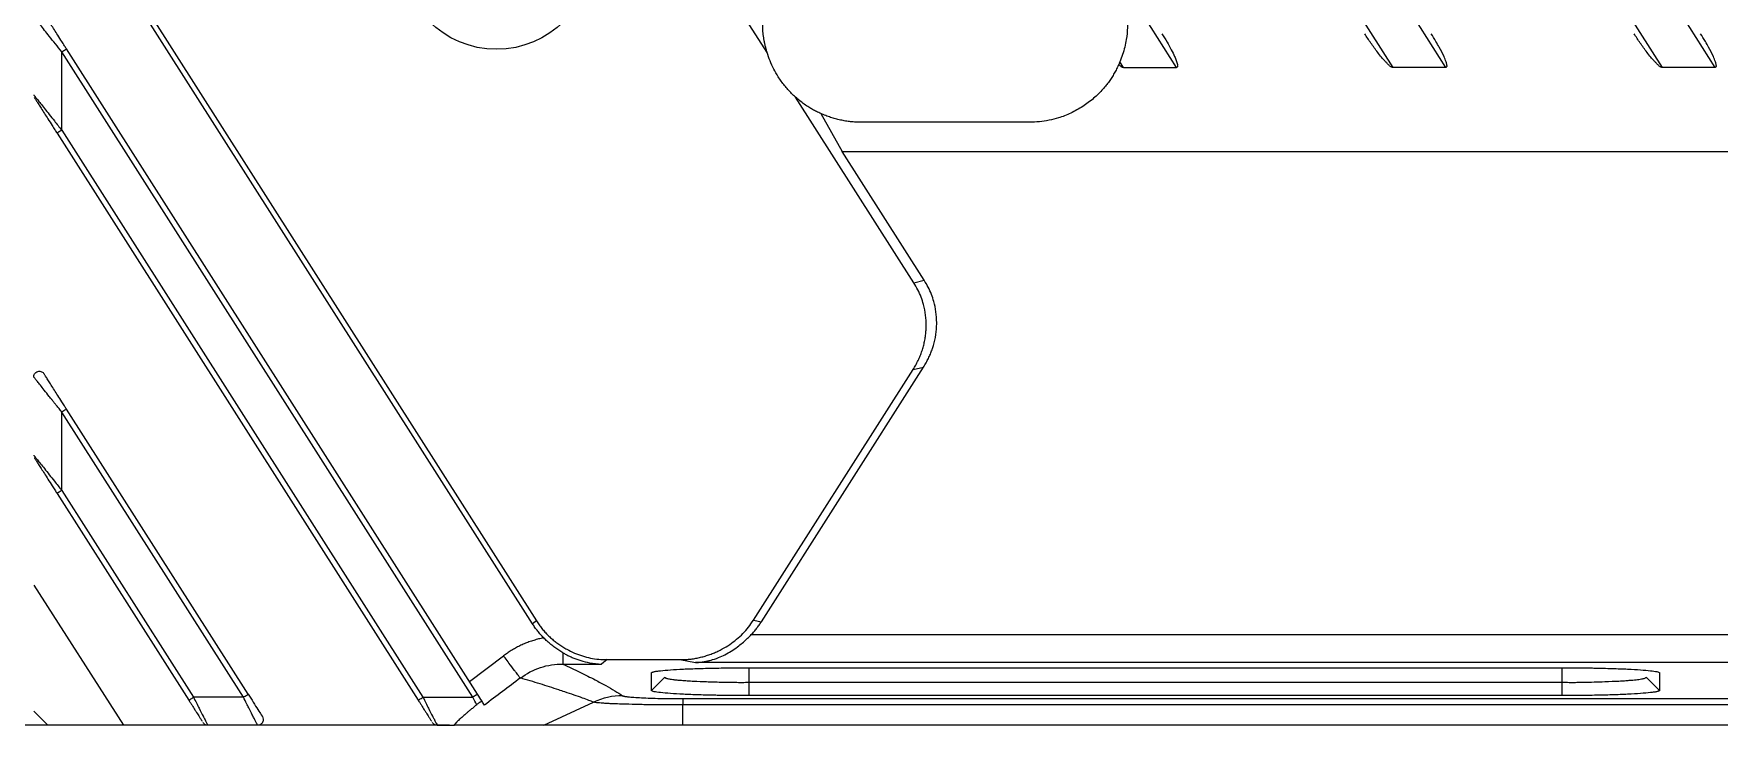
# Model space of a CAD drawing. Header units: millimetres. Extents: x 620 to 19791, y 2539 to 6969.
# Drawn here: x 17627 to 17687.1, y 3799.1 to 3823.7 of the extents above; entities that cross this region are included whole.
import ezdxf

# ---------------------------------------------------------------- set-up
doc = ezdxf.new("R2010")
doc.units = ezdxf.units.MM

# ---------------------------------------------------------------- blocks, each defined once
blk = doc.blocks.new('tgd')
at = {"color": 7, "linetype": 'Continuous', "lineweight": 25}
for p, q in [((18352.44, 4737.561), (18295.687, 4826.644)), ((18295.687, 4823.666), (18350.543, 4737.561)), ((18342.836, 4737.561), (18295.687, 4811.569)), ((18295.687, 4808.591), (18340.939, 4737.561)), ((18333.232, 4737.561), (18295.687, 4796.493)), ((18318.628, 4738.093), (18309.941, 4751.729)), ((18310.261, 4717.725), (18295.34, 4741.147)), ((18296.629, 4739.448), (18310.402, 4717.829)), ((18293.478, 4735.322), (18293.478, 4738.113)), ((18308.135, 4715.106), (18293.478, 4738.113)), ((18308.304, 4715.213), (18293.647, 4738.221)), ((18331.335, 4737.561), (18331.208, 4737.759)), ((18331.335, 4737.561), (18333.232, 4737.561)), ((18342.836, 4737.561), (18340.939, 4737.561)), ((18352.44, 4737.561), (18350.543, 4737.561)), ((18323.859, 4729.881), (18319.644, 4736.498)), ((18320.546, 4735.912), (18321.31, 4734.561)), ((18327.978, 4735.606), (18321.978, 4735.606)), ((18293.309, 4735.214), (18306.188, 4714.998)), ((18293.478, 4735.322), (18306.357, 4715.106)), ((18324.234, 4729.97), (18321.31, 4734.561)), ((18321.31, 4734.561), (18395.241, 4734.561)), ((18323.859, 4729.881), (18324.234, 4729.97)), ((18318.14, 4717.851), (18323.832, 4726.787)), ((18318.424, 4717.799), (18324.207, 4726.876)), ((18323.832, 4726.787), (18324.207, 4726.876)), ((18300.123, 4715.213), (18293.647, 4725.379)), ((18293.478, 4722.48), (18293.478, 4725.271)), ((18299.954, 4715.106), (18293.478, 4725.271)), ((18293.309, 4722.372), (18298.007, 4714.998)), ((18293.478, 4722.48), (18298.176, 4715.106)), ((18292.478, 4719.106), (18295.678, 4714.106)), ((18310.402, 4717.829), (18310.261, 4717.725)), ((18318.14, 4717.851), (18318.424, 4717.799)), ((18318.065, 4717.341), (18416.891, 4717.341)), ((18308.016, 4715.666), (18309.23, 4716.583)), ((18311.347, 4716.691), (18311.347, 4716.29)), ((18311.347, 4716.29), (18312.723, 4716.29)), ((18312.93, 4716.445), (18312.723, 4716.29)), ((18312.93, 4716.445), (18315.52, 4716.445)), ((18315.52, 4716.445), (18316.074, 4716.343)), ((18418.882, 4716.343), (18316.074, 4716.343)), ((18314.504, 4715.346), (18314.504, 4715.974)), ((18314.504, 4715.346), (18314.978, 4715.819)), ((18317.978, 4716.157), (18346.978, 4716.157)), ((18349.978, 4715.819), (18350.452, 4715.346)), ((18350.452, 4715.974), (18350.452, 4715.346)), ((18299.954, 4715.106), (18298.176, 4715.106)), ((18306.357, 4715.106), (18308.135, 4715.106)), ((18317.978, 4715.637), (18317.978, 4715.163)), ((18317.978, 4715.637), (18346.978, 4715.637)), ((18346.978, 4715.163), (18317.978, 4715.163)), ((18346.978, 4715.163), (18346.978, 4715.637)), ((18292.478, 4714.606), (18292.978, 4714.106)), ((18310.668, 4714.105), (18312.44, 4714.93)), ((18315.619, 4715.056), (18359.185, 4715.056)), ((18315.619, 4714.106), (18315.619, 4714.831)), ((18359.185, 4714.831), (18315.619, 4714.831)), ((18292.978, 4714.106), (18291.978, 4714.106)), ((18295.678, 4714.106), (18292.978, 4714.106)), ((18298.685, 4714.106), (18295.678, 4714.106)), ((18300.464, 4714.106), (18298.685, 4714.106)), ((18306.867, 4714.106), (18300.464, 4714.106)), ((18307.303, 4714.106), (18306.867, 4714.106)), ((18306.867, 4714.106), (18307.478, 4714.106)), ((18359.185, 4714.106), (18315.619, 4714.106))]:
    blk.add_line(p, q, dxfattribs=at)
at = {"color": 8, "linetype": 'Continuous', "lineweight": 25}
for p, q in [((18317.978, 4716.157), (18317.978, 4715.637)), ((18346.978, 4715.637), (18346.978, 4716.157))]:
    blk.add_line(p, q, dxfattribs=at)
at = {"color": 7, "linetype": 'Continuous', "lineweight": 25, "flags": 128}
blk.add_lwpolyline([(18306.188, 4714.998), (18306.192, 4715), (18306.201, 4715.006), (18306.217, 4715.016), (18306.238, 4715.03), (18306.263, 4715.046), (18306.292, 4715.065), (18306.324, 4715.085), (18306.357, 4715.106)], dxfattribs=at)
at = {"color": 7, "linetype": 'Continuous', "lineweight": 25}
blk.add_circle((18308.978, 4741.606), 3.4, dxfattribs=at)
for points, knots in [([(18328.122, 4742.603), (18328.178, 4742.6), (18328.288, 4742.594), (18328.453, 4742.575), (18328.617, 4742.548), (18328.779, 4742.514), (18329.024, 4742.45), (18329.346, 4742.337), (18329.729, 4742.146), (18330.086, 4741.911), (18330.513, 4741.546), (18330.958, 4741.004), (18331.261, 4740.372), (18331.411, 4739.831), (18331.474, 4739.408), (18331.485, 4738.98), (18331.448, 4738.604), (18331.384, 4738.283), (18331.309, 4738.016), (18331.242, 4737.845), (18331.208, 4737.759)], [0, 0, 0, 0, 0.024697, 0.049317, 0.073915, 0.098547, 0.123269, 0.186668, 0.250144, 0.313543, 0.377019, 0.50001, 0.623, 0.6864, 0.749876, 0.813275, 0.876751, 0.91786, 0.958857, 1, 1, 1, 1]), ([(18293.647, 4738.221), (18293.623, 4738.259), (18293.568, 4738.344), (18293.464, 4738.508), (18293.343, 4738.697), (18293.215, 4738.898), (18293.103, 4739.074), (18293.019, 4739.206), (18292.96, 4739.298), (18292.934, 4739.34), (18292.921, 4739.36)], [0, 0, 0, 0, 0.091784, 0.208092, 0.39655, 0.55551, 0.713249, 0.854262, 0.929527, 1, 1, 1, 1]), ([(18318.628, 4738.093), (18318.616, 4738.133), (18318.592, 4738.213), (18318.563, 4738.331), (18318.537, 4738.446), (18318.516, 4738.561), (18318.499, 4738.673), (18318.486, 4738.784), (18318.476, 4738.913), (18318.471, 4739.061), (18318.475, 4739.219), (18318.486, 4739.375), (18318.497, 4739.473), (18318.503, 4739.526)], [0, 0, 0, 0, 0.066871, 0.134848, 0.204113, 0.274835, 0.347175, 0.421284, 0.497299, 0.617084, 0.746878, 0.865097, 1, 1, 1, 1]), ([(18332.704, 4738.761), (18332.766, 4738.661), (18332.884, 4738.474), (18333.036, 4738.202), (18333.145, 4737.984), (18333.211, 4737.83), (18333.243, 4737.738), (18333.26, 4737.677), (18333.268, 4737.633), (18333.27, 4737.603), (18333.259, 4737.575), (18333.241, 4737.566), (18333.232, 4737.561)], [0, 0, 0, 0, 0.258977, 0.489349, 0.691586, 0.797669, 0.859903, 0.909228, 0.938185, 0.957384, 0.976972, 1, 1, 1, 1]), ([(18340.939, 4737.561), (18340.929, 4737.561), (18340.908, 4737.563), (18340.878, 4737.574), (18340.85, 4737.591), (18340.819, 4737.62), (18340.775, 4737.666), (18340.717, 4737.726), (18340.632, 4737.81), (18340.526, 4737.933), (18340.361, 4738.145), (18340.158, 4738.423), (18340.01, 4738.65), (18339.937, 4738.761)], [0, 0, 0, 0, 0.018945, 0.038329, 0.0591, 0.081785, 0.118769, 0.178836, 0.238803, 0.346775, 0.486397, 0.748249, 1, 1, 1, 1]), ([(18342.836, 4737.561), (18342.844, 4737.565), (18342.858, 4737.573), (18342.872, 4737.593), (18342.873, 4737.618), (18342.869, 4737.653), (18342.858, 4737.701), (18342.827, 4737.802), (18342.745, 4737.998), (18342.62, 4738.237), (18342.466, 4738.509), (18342.366, 4738.668), (18342.308, 4738.761)], [0, 0, 0, 0, 0.019676, 0.036058, 0.051366, 0.073864, 0.114112, 0.160554, 0.308553, 0.584137, 0.758673, 1, 1, 1, 1]), ([(18350.543, 4737.561), (18350.533, 4737.561), (18350.512, 4737.563), (18350.483, 4737.574), (18350.454, 4737.591), (18350.423, 4737.62), (18350.38, 4737.666), (18350.322, 4737.726), (18350.236, 4737.81), (18350.13, 4737.933), (18349.965, 4738.145), (18349.762, 4738.423), (18349.614, 4738.65), (18349.541, 4738.761)], [0, 0, 0, 0, 0.018945, 0.038329, 0.0591, 0.081785, 0.118769, 0.178836, 0.238803, 0.346775, 0.486398, 0.748249, 1, 1, 1, 1]), ([(18352.44, 4737.561), (18352.448, 4737.565), (18352.463, 4737.573), (18352.476, 4737.593), (18352.477, 4737.618), (18352.473, 4737.653), (18352.462, 4737.701), (18352.431, 4737.802), (18352.349, 4737.998), (18352.225, 4738.237), (18352.07, 4738.509), (18351.97, 4738.668), (18351.913, 4738.761)], [0, 0, 0, 0, 0.019676, 0.036058, 0.051366, 0.073864, 0.114112, 0.160554, 0.308553, 0.584137, 0.758673, 1, 1, 1, 1]), ([(18293.478, 4738.113), (18293.527, 4738.145), (18293.578, 4738.177), (18293.637, 4738.215), (18293.647, 4738.221), (18293.647, 4738.221)], [0, 0, 0, 0, 0.5, 0.5, 1, 1, 1, 1]), ([(18319.644, 4736.498), (18319.597, 4736.541), (18319.503, 4736.628), (18319.372, 4736.767), (18319.248, 4736.913), (18319.132, 4737.065), (18319.001, 4737.259), (18318.863, 4737.5), (18318.728, 4737.789), (18318.661, 4737.991), (18318.628, 4738.093)], [0, 0, 0, 0, 0.1002664, 0.2001041, 0.2998137, 0.3996969, 0.5000539, 0.6668727, 0.8330553, 1, 1, 1, 1]), ([(18331.169, 4737.667), (18331.144, 4737.613), (18331.093, 4737.506), (18331.009, 4737.351), (18330.919, 4737.202), (18330.823, 4737.058), (18330.72, 4736.921), (18330.546, 4736.713), (18330.276, 4736.448), (18329.887, 4736.16), (18329.465, 4735.922), (18329.059, 4735.763), (18328.681, 4735.668), (18328.334, 4735.615), (18328.098, 4735.609), (18327.978, 4735.606)], [0, 0, 0, 0, 0.044819, 0.088986, 0.132601, 0.175772, 0.218606, 0.261217, 0.37899, 0.500399, 0.621763, 0.739274, 0.824536, 0.911143, 1, 1, 1, 1]), ([(18331.208, 4737.759), (18331.201, 4737.742), (18331.188, 4737.71), (18331.175, 4737.681), (18331.169, 4737.667)], [0, 0, 0, 0, 0.549486, 1, 1, 1, 1]), ([(18331.169, 4737.667), (18331.181, 4737.655), (18331.201, 4737.636), (18331.226, 4737.613), (18331.252, 4737.59), (18331.287, 4737.567), (18331.319, 4737.563), (18331.335, 4737.561)], [0, 0, 0, 0, 0.259861, 0.403083, 0.515498, 0.776513, 1, 1, 1, 1]), ([(18292.478, 4736.577), (18292.478, 4736.577), (18292.479, 4736.576), (18292.486, 4736.567), (18292.498, 4736.552), (18292.514, 4736.532), (18292.547, 4736.491), (18292.611, 4736.41), (18292.722, 4736.271), (18292.865, 4736.091), (18293.032, 4735.882), (18293.239, 4735.62), (18293.389, 4735.432), (18293.478, 4735.322)], [0, 0, 0, 0, 0.032526, 0.065417, 0.0989, 0.133188, 0.168481, 0.267866, 0.380644, 0.50535, 0.652148, 0.794989, 1, 1, 1, 1]), ([(18292.5, 4736.486), (18292.503, 4736.481), (18292.509, 4736.47), (18292.532, 4736.434), (18292.578, 4736.362), (18292.654, 4736.243), (18292.749, 4736.094), (18292.86, 4735.919), (18292.992, 4735.713), (18293.117, 4735.516), (18293.226, 4735.345), (18293.284, 4735.254), (18293.309, 4735.214)], [0, 0, 0, 0, 0.047236, 0.101506, 0.199146, 0.303213, 0.408483, 0.538646, 0.668886, 0.82482, 0.922289, 1, 1, 1, 1]), ([(18320.546, 4735.912), (18320.495, 4735.936), (18320.398, 4735.98), (18320.254, 4736.057), (18320.109, 4736.142), (18319.959, 4736.243), (18319.802, 4736.361), (18319.696, 4736.453), (18319.644, 4736.498)], [0, 0, 0, 0, 0.182504, 0.34954, 0.501488, 0.674858, 0.840615, 1, 1, 1, 1]), ([(18321.978, 4735.606), (18321.916, 4735.607), (18321.792, 4735.608), (18321.608, 4735.623), (18321.425, 4735.647), (18321.245, 4735.681), (18321.067, 4735.724), (18320.891, 4735.777), (18320.716, 4735.839), (18320.603, 4735.888), (18320.546, 4735.912)], [0, 0, 0, 0, 0.126131, 0.251221, 0.375624, 0.499702, 0.623817, 0.748333, 0.87361, 1, 1, 1, 1]), ([(18293.478, 4735.322), (18293.438, 4735.296), (18293.392, 4735.267), (18293.326, 4735.225), (18293.309, 4735.214), (18293.309, 4735.214)], [0, 0, 0, 0, 0.5, 0.5, 1, 1, 1, 1]), ([(18323.832, 4726.787), (18323.865, 4726.84), (18323.93, 4726.946), (18324.015, 4727.11), (18324.089, 4727.276), (18324.153, 4727.446), (18324.205, 4727.618), (18324.246, 4727.793), (18324.276, 4727.971), (18324.295, 4728.151), (18324.306, 4728.404), (18324.289, 4728.727), (18324.222, 4729.074), (18324.123, 4729.374), (18324.008, 4729.634), (18323.909, 4729.798), (18323.859, 4729.881)], [0, 0, 0, 0, 0.05735, 0.113786, 0.169511, 0.224733, 0.279668, 0.334535, 0.389555, 0.444944, 0.500917, 0.622068, 0.739873, 0.824884, 0.911299, 1, 1, 1, 1]), ([(18324.207, 4726.876), (18324.238, 4726.927), (18324.3, 4727.028), (18324.381, 4727.184), (18324.451, 4727.339), (18324.511, 4727.494), (18324.585, 4727.722), (18324.653, 4728.031), (18324.675, 4728.304), (18324.677, 4728.575), (18324.658, 4728.842), (18324.588, 4729.181), (18324.491, 4729.473), (18324.379, 4729.727), (18324.283, 4729.888), (18324.234, 4729.97)], [0, 0, 0, 0, 0.055047, 0.108676, 0.1609, 0.211732, 0.261187, 0.380805, 0.50091, 0.511516, 0.63026, 0.745367, 0.828013, 0.912856, 1, 1, 1, 1]), ([(18292.478, 4726.527), (18292.478, 4726.559), (18292.486, 4726.597), (18292.532, 4726.671), (18292.572, 4726.704), (18292.667, 4726.733), (18292.719, 4726.728), (18292.799, 4726.693), (18292.827, 4726.665), (18292.845, 4726.638)], [0, 0, 0, 0, 0.25, 0.25, 0.5, 0.5, 0.75, 0.75, 1, 1, 1, 1]), ([(18293.478, 4725.271), (18293.445, 4725.312), (18293.383, 4725.391), (18293.294, 4725.502), (18293.215, 4725.601), (18293.145, 4725.688), (18293.085, 4725.764), (18292.988, 4725.887), (18292.862, 4726.045), (18292.719, 4726.224), (18292.609, 4726.362), (18292.54, 4726.45), (18292.501, 4726.498), (18292.482, 4726.523), (18292.479, 4726.526), (18292.478, 4726.527)], [0, 0, 0, 0, 0.075863, 0.144748, 0.206658, 0.261596, 0.309565, 0.350571, 0.497667, 0.622606, 0.734593, 0.833402, 0.89095, 0.946161, 1, 1, 1, 1]), ([(18293.647, 4725.379), (18293.623, 4725.417), (18293.568, 4725.503), (18293.464, 4725.666), (18293.343, 4725.855), (18293.215, 4726.056), (18293.103, 4726.232), (18293.003, 4726.389), (18292.932, 4726.501), (18292.891, 4726.565), (18292.865, 4726.606), (18292.849, 4726.631), (18292.846, 4726.636), (18292.845, 4726.638)], [0, 0, 0, 0, 0.073379, 0.166317, 0.31685, 0.443714, 0.569603, 0.682086, 0.79821, 0.857293, 0.883075, 0.958824, 1, 1, 1, 1]), ([(18293.647, 4725.379), (18293.647, 4725.379), (18293.637, 4725.373), (18293.578, 4725.335), (18293.527, 4725.303), (18293.478, 4725.271)], [0, 0, 0, 0, 0.5, 0.5, 1, 1, 1, 1]), ([(18292.478, 4723.735), (18292.478, 4723.735), (18292.479, 4723.734), (18292.486, 4723.725), (18292.498, 4723.71), (18292.514, 4723.69), (18292.547, 4723.649), (18292.611, 4723.568), (18292.722, 4723.429), (18292.865, 4723.249), (18293.032, 4723.04), (18293.239, 4722.778), (18293.389, 4722.59), (18293.478, 4722.48)], [0, 0, 0, 0, 0.032526, 0.065417, 0.0989, 0.133188, 0.168481, 0.267866, 0.380644, 0.50535, 0.652148, 0.794989, 1, 1, 1, 1]), ([(18292.499, 4723.645), (18292.502, 4723.64), (18292.509, 4723.629), (18292.532, 4723.592), (18292.578, 4723.521), (18292.653, 4723.402), (18292.748, 4723.253), (18292.859, 4723.079), (18292.991, 4722.872), (18293.116, 4722.675), (18293.226, 4722.504), (18293.284, 4722.413), (18293.309, 4722.372)], [0, 0, 0, 0, 0.048093, 0.101014, 0.198434, 0.302298, 0.407371, 0.537427, 0.66787, 0.824205, 0.922051, 1, 1, 1, 1]), ([(18293.478, 4722.48), (18293.438, 4722.454), (18293.392, 4722.425), (18293.326, 4722.383), (18293.309, 4722.372), (18293.309, 4722.372)], [0, 0, 0, 0, 0.5, 0.5, 1, 1, 1, 1]), ([(18310.663, 4717.222), (18310.626, 4717.261), (18310.551, 4717.338), (18310.448, 4717.462), (18310.35, 4717.59), (18310.291, 4717.68), (18310.261, 4717.725)], [0, 0, 0, 0, 0.250372, 0.500009, 0.749641, 1, 1, 1, 1]), ([(18310.402, 4717.829), (18310.433, 4717.782), (18310.495, 4717.689), (18310.596, 4717.556), (18310.704, 4717.429), (18310.818, 4717.31), (18310.939, 4717.197), (18311.066, 4717.091), (18311.2, 4716.991), (18311.341, 4716.899), (18311.526, 4716.791), (18311.758, 4716.678), (18312.04, 4716.573), (18312.33, 4716.499), (18312.628, 4716.453), (18312.829, 4716.448), (18312.93, 4716.445)], [0, 0, 0, 0, 0.056143, 0.111718, 0.166898, 0.221857, 0.276775, 0.33183, 0.387197, 0.443052, 0.499563, 0.600815, 0.70046, 0.799517, 0.899022, 1, 1, 1, 1]), ([(18315.52, 4716.445), (18315.579, 4716.446), (18315.697, 4716.447), (18315.873, 4716.462), (18316.046, 4716.485), (18316.216, 4716.518), (18316.384, 4716.561), (18316.55, 4716.613), (18316.713, 4716.674), (18316.874, 4716.744), (18317.071, 4716.844), (18317.298, 4716.981), (18317.544, 4717.165), (18317.767, 4717.372), (18317.969, 4717.599), (18318.083, 4717.767), (18318.14, 4717.851)], [0, 0, 0, 0, 0.057364, 0.114084, 0.170327, 0.226264, 0.282072, 0.337925, 0.394, 0.450471, 0.507507, 0.6081, 0.706617, 0.804074, 0.901518, 1, 1, 1, 1]), ([(18318.065, 4717.341), (18318.098, 4717.377), (18318.165, 4717.449), (18318.258, 4717.562), (18318.345, 4717.678), (18318.398, 4717.759), (18318.424, 4717.799)], [0, 0, 0, 0, 0.2536531, 0.5048461, 0.7536159, 1, 1, 1, 1]), ([(18310.663, 4717.222), (18310.603, 4717.209), (18310.483, 4717.184), (18310.308, 4717.134), (18310.137, 4717.077), (18309.971, 4717.012), (18309.811, 4716.939), (18309.656, 4716.859), (18309.508, 4716.773), (18309.366, 4716.682), (18309.275, 4716.616), (18309.23, 4716.583)], [0, 0, 0, 0, 0.116703, 0.232009, 0.345917, 0.458428, 0.569541, 0.679252, 0.787567, 0.894491, 1, 1, 1, 1]), ([(18311.347, 4716.691), (18311.297, 4716.721), (18311.199, 4716.78), (18311.056, 4716.879), (18310.919, 4716.987), (18310.787, 4717.101), (18310.704, 4717.182), (18310.663, 4717.222)], [0, 0, 0, 0, 0.206303, 0.410066, 0.61098, 0.808113, 1, 1, 1, 1]), ([(18316.074, 4716.343), (18316.124, 4716.345), (18316.219, 4716.35), (18316.356, 4716.369), (18316.479, 4716.391), (18316.588, 4716.417), (18316.746, 4716.462), (18316.943, 4716.534), (18317.182, 4716.649), (18317.404, 4716.781), (18317.606, 4716.924), (18317.78, 4717.067), (18317.928, 4717.203), (18318.02, 4717.296), (18318.065, 4717.341)], [0, 0, 0, 0, 0.071701, 0.136956, 0.195766, 0.248132, 0.294057, 0.425057, 0.534613, 0.647549, 0.757777, 0.843454, 0.924049, 1, 1, 1, 1]), ([(18309.83, 4715.791), (18309.828, 4715.794), (18309.822, 4715.801), (18309.805, 4715.822), (18309.78, 4715.855), (18309.742, 4715.904), (18309.691, 4715.972), (18309.594, 4716.1), (18309.456, 4716.283), (18309.315, 4716.471), (18309.248, 4716.559), (18309.23, 4716.583)], [0, 0, 0, 0, 0.056365, 0.123193, 0.200682, 0.289076, 0.388554, 0.499078, 0.770493, 0.937622, 1, 1, 1, 1]), ([(18309.831, 4715.79), (18310.047, 4715.952), (18310.29, 4716.079), (18310.805, 4716.248), (18311.076, 4716.291), (18311.347, 4716.29)], [0, 0, 0, 0, 0.5, 0.5, 1, 1, 1, 1]), ([(18311.347, 4716.691), (18311.384, 4716.67), (18311.461, 4716.627), (18311.58, 4716.567), (18311.707, 4716.511), (18311.842, 4716.459), (18312.036, 4716.394), (18312.33, 4716.32), (18312.578, 4716.301), (18312.723, 4716.29)], [0, 0, 0, 0, 0.084262, 0.173181, 0.266811, 0.365196, 0.468375, 0.691194, 1, 1, 1, 1]), ([(18311.347, 4716.29), (18311.45, 4716.242), (18311.656, 4716.146), (18311.951, 4716.003), (18312.233, 4715.862), (18312.544, 4715.702), (18312.87, 4715.526), (18313.197, 4715.339), (18313.386, 4715.218), (18313.477, 4715.161)], [0, 0, 0, 0, 0.128858, 0.255663, 0.380416, 0.503118, 0.681216, 0.846841, 1, 1, 1, 1]), ([(18309.83, 4715.792), (18309.618, 4715.632), (18309.192, 4715.311), (18308.766, 4714.988), (18308.551, 4714.825)], [0, 0, 0, 0, 0.495622, 1, 1, 1, 1]), ([(18312.44, 4714.93), (18312.385, 4714.951), (18312.257, 4715), (18312.028, 4715.083), (18311.742, 4715.184), (18311.457, 4715.281), (18311.054, 4715.415), (18310.534, 4715.583), (18310.065, 4715.722), (18309.83, 4715.792)], [0, 0, 0, 0, 0.070655, 0.165678, 0.285641, 0.417222, 0.499934, 0.748277, 1, 1, 1, 1]), ([(18314.504, 4715.974), (18314.505, 4715.978), (18314.507, 4715.984), (18314.523, 4715.994), (18314.55, 4716.004), (18314.587, 4716.014), (18314.635, 4716.024), (18314.693, 4716.034), (18314.821, 4716.051), (18315.065, 4716.076), (18315.504, 4716.104), (18316.041, 4716.127), (18316.552, 4716.141), (18316.983, 4716.149), (18317.31, 4716.153), (18317.642, 4716.156), (18317.866, 4716.156), (18317.978, 4716.157)], [0, 0, 0, 0, 0.035358, 0.070497, 0.105527, 0.140556, 0.175695, 0.211051, 0.246733, 0.374241, 0.500007, 0.625685, 0.753274, 0.815426, 0.876875, 0.938204, 1, 1, 1, 1]), ([(18314.978, 4715.819), (18314.979, 4715.816), (18314.981, 4715.809), (18314.997, 4715.798), (18315.021, 4715.787), (18315.071, 4715.772), (18315.149, 4715.755), (18315.27, 4715.737), (18315.403, 4715.723), (18315.576, 4715.709), (18315.779, 4715.693), (18316.069, 4715.676), (18316.468, 4715.662), (18316.885, 4715.647), (18317.233, 4715.639), (18317.484, 4715.637), (18317.734, 4715.636), (18317.897, 4715.637), (18317.978, 4715.637)], [0, 0, 0, 0, 0.035999, 0.072455, 0.109378, 0.146773, 0.230252, 0.280754, 0.345292, 0.409719, 0.477183, 0.548452, 0.664975, 0.785095, 0.840171, 0.896586, 0.948313, 1, 1, 1, 1]), ([(18346.978, 4716.157), (18347.042, 4716.156), (18347.17, 4716.156), (18347.361, 4716.155), (18347.551, 4716.154), (18347.739, 4716.152), (18347.925, 4716.15), (18348.109, 4716.147), (18348.446, 4716.14), (18348.915, 4716.127), (18349.451, 4716.104), (18349.89, 4716.076), (18350.157, 4716.049), (18350.311, 4716.026), (18350.392, 4716.009), (18350.443, 4715.992), (18350.449, 4715.98), (18350.452, 4715.974)], [0, 0, 0, 0, 0.035366, 0.070511, 0.105545, 0.140577, 0.175717, 0.211074, 0.246755, 0.374228, 0.499996, 0.625662, 0.753272, 0.815458, 0.876918, 0.938235, 1, 1, 1, 1]), ([(18346.978, 4715.637), (18347.021, 4715.637), (18347.144, 4715.637), (18347.337, 4715.636), (18347.543, 4715.637), (18347.804, 4715.64), (18348.127, 4715.649), (18348.564, 4715.665), (18348.926, 4715.678), (18349.201, 4715.695), (18349.414, 4715.712), (18349.586, 4715.726), (18349.72, 4715.742), (18349.833, 4715.76), (18349.923, 4715.781), (18349.971, 4715.802), (18349.976, 4715.814), (18349.978, 4715.819)], [0, 0, 0, 0, 0.027422, 0.078339, 0.122787, 0.160509, 0.248307, 0.339754, 0.470465, 0.53047, 0.58788, 0.684362, 0.731963, 0.781703, 0.877339, 0.950087, 1, 1, 1, 1]), ([(18298.007, 4714.998), (18298.007, 4714.998), (18298.023, 4715.009), (18298.089, 4715.051), (18298.136, 4715.08), (18298.176, 4715.106)], [0, 0, 0, 0, 0.5, 0.5, 1, 1, 1, 1]), ([(18299.954, 4715.106), (18299.999, 4715.134), (18300.048, 4715.165), (18300.11, 4715.205), (18300.123, 4715.213), (18300.123, 4715.213)], [0, 0, 0, 0, 0.5, 0.5, 1, 1, 1, 1]), ([(18300.464, 4714.106), (18300.464, 4714.106), (18300.463, 4714.108), (18300.458, 4714.117), (18300.45, 4714.133), (18300.439, 4714.155), (18300.419, 4714.195), (18300.38, 4714.271), (18300.317, 4714.393), (18300.239, 4714.545), (18300.157, 4714.709), (18300.059, 4714.898), (18299.993, 4715.029), (18299.954, 4715.106)], [0, 0, 0, 0, 0.04732, 0.094848, 0.142655, 0.190814, 0.239396, 0.356488, 0.482454, 0.602276, 0.736363, 0.846018, 1, 1, 1, 1]), ([(18300.123, 4715.213), (18300.247, 4715.018), (18300.373, 4714.821), (18300.518, 4714.592), (18300.56, 4714.528), (18300.617, 4714.438), (18300.633, 4714.413), (18300.633, 4714.413)], [0, 0, 0, 0, 0.5, 0.5, 0.75, 0.75, 1, 1, 1, 1]), ([(18308.304, 4715.213), (18308.304, 4715.213), (18308.286, 4715.202), (18308.223, 4715.162), (18308.18, 4715.134), (18308.135, 4715.106)], [0, 0, 0, 0, 0.5, 0.5, 1, 1, 1, 1]), ([(18313.477, 4715.161), (18313.481, 4715.158), (18313.489, 4715.154), (18313.511, 4715.147), (18313.54, 4715.14), (18313.578, 4715.133), (18313.623, 4715.127), (18313.712, 4715.116), (18313.872, 4715.102), (18314.14, 4715.086), (18314.459, 4715.073), (18314.782, 4715.064), (18315.081, 4715.059), (18315.347, 4715.056), (18315.528, 4715.056), (18315.619, 4715.056)], [0, 0, 0, 0, 0.041611, 0.082919, 0.124081, 0.165256, 0.206603, 0.24828, 0.373051, 0.497858, 0.623189, 0.748553, 0.832218, 0.915583, 1, 1, 1, 1]), ([(18317.978, 4715.163), (18317.914, 4715.164), (18317.785, 4715.164), (18317.594, 4715.165), (18317.404, 4715.166), (18317.217, 4715.168), (18317.031, 4715.17), (18316.847, 4715.173), (18316.509, 4715.18), (18316.041, 4715.193), (18315.504, 4715.216), (18315.066, 4715.244), (18314.798, 4715.271), (18314.645, 4715.294), (18314.564, 4715.311), (18314.513, 4715.328), (18314.507, 4715.34), (18314.504, 4715.346)], [0, 0, 0, 0, 0.035389, 0.07055, 0.105593, 0.140626, 0.175761, 0.211106, 0.246767, 0.374207, 0.499992, 0.625647, 0.753227, 0.81541, 0.876877, 0.938211, 1, 1, 1, 1]), ([(18350.452, 4715.346), (18350.451, 4715.342), (18350.449, 4715.336), (18350.433, 4715.326), (18350.406, 4715.316), (18350.369, 4715.306), (18350.321, 4715.296), (18350.263, 4715.286), (18350.135, 4715.269), (18349.89, 4715.244), (18349.452, 4715.216), (18348.915, 4715.193), (18348.404, 4715.179), (18347.973, 4715.171), (18347.647, 4715.167), (18347.314, 4715.164), (18347.09, 4715.164), (18346.978, 4715.163)], [0, 0, 0, 0, 0.035364, 0.070508, 0.105541, 0.140574, 0.175715, 0.211074, 0.246757, 0.37425, 0.500002, 0.625692, 0.753247, 0.815374, 0.876818, 0.938164, 1, 1, 1, 1]), ([(18298.007, 4714.998), (18298.025, 4714.97), (18298.064, 4714.91), (18298.137, 4714.794), (18298.214, 4714.673), (18298.305, 4714.531), (18298.384, 4714.407), (18298.449, 4714.305), (18298.475, 4714.264), (18298.486, 4714.247)], [0, 0, 0, 0, 0.090999, 0.198333, 0.379255, 0.495579, 0.710073, 0.872566, 1, 1, 1, 1]), ([(18306.188, 4714.998), (18306.206, 4714.97), (18306.245, 4714.91), (18306.318, 4714.794), (18306.395, 4714.673), (18306.486, 4714.531), (18306.565, 4714.407), (18306.63, 4714.305), (18306.656, 4714.264), (18306.667, 4714.247)], [0, 0, 0, 0, 0.091004, 0.19834, 0.379266, 0.495576, 0.710081, 0.872537, 1, 1, 1, 1]), ([(18308.273, 4714.836), (18308.238, 4714.808), (18308.169, 4714.751), (18308.069, 4714.669), (18307.974, 4714.59), (18307.862, 4714.495), (18307.74, 4714.389), (18307.624, 4714.284), (18307.54, 4714.202), (18307.488, 4714.146), (18307.464, 4714.112), (18307.473, 4714.108), (18307.477, 4714.106)], [0, 0, 0, 0, 0.086938, 0.171387, 0.253711, 0.334317, 0.473798, 0.602436, 0.712676, 0.815733, 0.907621, 1, 1, 1, 1]), ([(18308.416, 4714.94), (18308.408, 4714.935), (18308.391, 4714.925), (18308.358, 4714.902), (18308.318, 4714.872), (18308.288, 4714.848), (18308.273, 4714.836)], [0, 0, 0, 0, 0.212889, 0.419134, 0.707392, 1, 1, 1, 1]), ([(18308.465, 4714.961), (18308.464, 4714.962), (18308.461, 4714.963), (18308.451, 4714.96), (18308.437, 4714.953), (18308.423, 4714.944), (18308.416, 4714.94)], [0, 0, 0, 0, 0.259666, 0.507008, 0.750761, 1, 1, 1, 1]), ([(18308.551, 4714.825), (18308.537, 4714.848), (18308.508, 4714.893), (18308.479, 4714.938), (18308.465, 4714.961)], [0, 0, 0, 0, 0.507734, 1, 1, 1, 1]), ([(18315.619, 4714.831), (18315.566, 4714.831), (18315.459, 4714.831), (18315.299, 4714.831), (18315.139, 4714.832), (18314.966, 4714.834), (18314.725, 4714.835), (18314.455, 4714.837), (18314.175, 4714.841), (18313.849, 4714.849), (18313.582, 4714.858), (18313.295, 4714.866), (18313.103, 4714.873), (18312.91, 4714.881), (18312.768, 4714.891), (18312.648, 4714.9), (18312.552, 4714.91), (18312.48, 4714.92), (18312.453, 4714.927), (18312.44, 4714.93)], [0, 0, 0, 0, 0.034268, 0.068586, 0.10292, 0.137247, 0.18153, 0.261658, 0.319354, 0.377825, 0.502385, 0.535146, 0.629517, 0.687222, 0.750623, 0.812873, 0.875229, 0.937658, 1, 1, 1, 1]), ([(18298.685, 4714.106), (18298.65, 4714.106), (18298.614, 4714.116), (18298.554, 4714.151), (18298.531, 4714.175), (18298.515, 4714.201)], [0, 0, 0, 0, 0.5, 0.5, 1, 1, 1, 1]), ([(18298.522, 4714.427), (18298.525, 4714.419), (18298.559, 4714.354), (18298.601, 4714.269), (18298.651, 4714.174), (18298.68, 4714.117), (18298.684, 4714.109), (18298.685, 4714.106)], [0, 0, 0, 0, 0.036035, 0.300919, 0.545091, 0.770147, 1, 1, 1, 1]), ([(18300.633, 4714.413), (18300.648, 4714.389), (18300.661, 4714.357), (18300.666, 4714.284), (18300.658, 4714.244), (18300.62, 4714.175), (18300.591, 4714.147), (18300.527, 4714.112), (18300.493, 4714.106), (18300.464, 4714.106)], [0, 0, 0, 0, 0.25, 0.25, 0.5, 0.5, 0.75, 0.75, 1, 1, 1, 1]), ([(18306.867, 4714.106), (18306.831, 4714.106), (18306.795, 4714.116), (18306.735, 4714.151), (18306.712, 4714.175), (18306.696, 4714.201)], [0, 0, 0, 0, 0.5, 0.5, 1, 1, 1, 1]), ([(18306.703, 4714.427), (18306.707, 4714.419), (18306.74, 4714.354), (18306.782, 4714.269), (18306.833, 4714.174), (18306.862, 4714.117), (18306.865, 4714.109), (18306.867, 4714.106)], [0, 0, 0, 0, 0.036007, 0.300899, 0.545076, 0.770137, 1, 1, 1, 1]), ([(18310.668, 4714.106), (18310.546, 4714.106), (18310.275, 4714.106), (18309.742, 4714.106), (18309.068, 4714.106), (18308.383, 4714.106), (18307.853, 4714.106), (18307.591, 4714.106), (18307.478, 4714.106)], [0, 0, 0, 0, 0.113921, 0.252484, 0.503314, 0.752486, 0.893667, 1, 1, 1, 1]), ([(18315.619, 4714.106), (18315.546, 4714.106), (18315.402, 4714.106), (18315.186, 4714.106), (18314.971, 4714.106), (18314.758, 4714.106), (18314.547, 4714.106), (18314.337, 4714.106), (18314.129, 4714.106), (18313.7, 4714.106), (18313.073, 4714.106), (18312.321, 4714.106), (18311.678, 4714.106), (18311.262, 4714.106), (18311.006, 4714.106), (18310.855, 4714.106), (18310.738, 4714.106), (18310.691, 4714.106), (18310.668, 4714.106)], [0, 0, 0, 0, 0.030431, 0.060694, 0.090844, 0.12094, 0.151038, 0.181196, 0.21147, 0.241917, 0.370935, 0.500028, 0.629045, 0.758138, 0.818817, 0.879049, 0.939291, 1, 1, 1, 1])]:
    blk.add_open_spline(points, degree=3, knots=knots, dxfattribs=at)
at = {"color": 8, "linetype": 'Continuous', "lineweight": 25}
for points, knots in [([(18293.478, 4738.113), (18293.327, 4738.303), (18293.06, 4738.639), (18292.766, 4739.008), (18292.611, 4739.202), (18292.542, 4739.289), (18292.52, 4739.316), (18292.514, 4739.323)], [0, 0, 0, 0, 0.4011278, 0.7124774, 0.8410825, 0.9545551, 1, 1, 1, 1]), ([(18298.176, 4715.106), (18298.245, 4714.969), (18298.372, 4714.721), (18298.475, 4714.518), (18298.522, 4714.427)], [0, 0, 0, 0, 0.5498069, 1, 1, 1, 1]), ([(18306.357, 4715.106), (18306.427, 4714.969), (18306.553, 4714.721), (18306.656, 4714.518), (18306.703, 4714.427)], [0, 0, 0, 0, 0.549788, 1, 1, 1, 1])]:
    blk.add_open_spline(points, degree=3, knots=knots, dxfattribs=at)
at = {"color": 7, "linetype": 'Continuous', "lineweight": 25}
for points in [[(18308.273, 4714.836), (18308.227, 4714.924), (18308.181, 4715.015), (18308.135, 4715.106)], [(18308.465, 4714.96), (18308.413, 4715.043), (18308.359, 4715.128), (18308.304, 4715.213)], [(18313.477, 4715.161), (18313.119, 4715.159), (18312.758, 4715.077), (18312.44, 4714.93)], [(18315.619, 4715.056), (18315.619, 4715.039), (18315.619, 4714.962), (18315.619, 4714.831)]]:
    blk.add_open_spline(points, degree=3, dxfattribs=at)
blk = doc.blocks.new('*U206')
blk.add_blockref('tgd', (-18292.478, -4886.103))
blk = doc.blocks.new('*U207')
at = {"color": 0, "linetype": 'ByBlock', "lineweight": -2, "transparency": 16777216}
blk.add_blockref('*U206', (0, 0), dxfattribs=at)

msp = doc.modelspace()

# ---------------------------------------------------------------- block references
msp.add_blockref('*U207', (17626.96016, 3971.06063))

doc.saveas('drawing.dxf')
